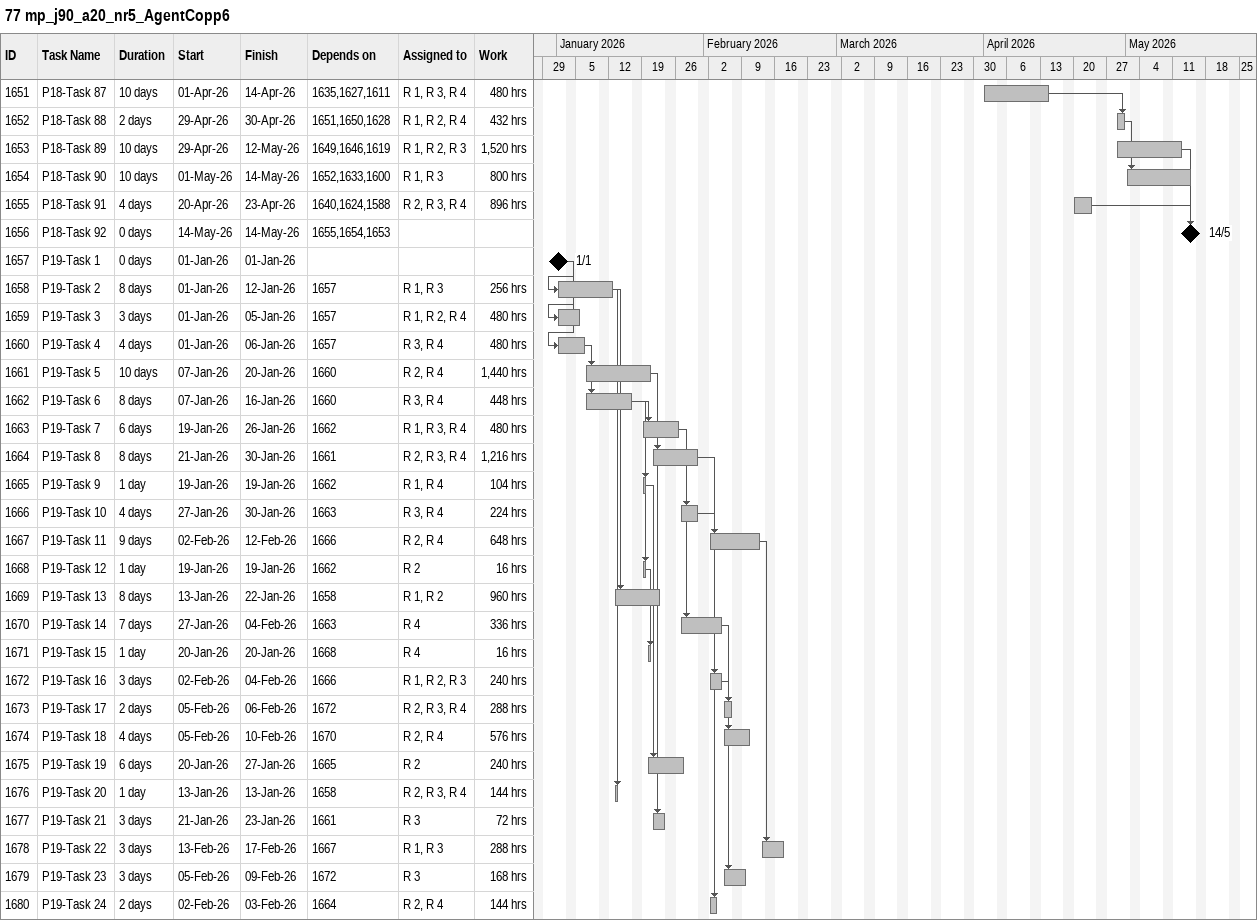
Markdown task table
77 mp_j90_a20_nr5_AgentCopp6

| ID | Task | Duration | Start | Finish | Predecessors | Resources | Work (h) |
|---|---|---|---|---|---|---|---|
| 1651 | P18-Task 87 | 10d | 2026-04-01 | 2026-04-14 | 1635, 1627, 1611 | R 1, R 3, R 4 | 480 |
| 1652 | P18-Task 88 | 2d | 2026-04-29 | 2026-04-30 | 1651, 1650, 1628 | R 1, R 2, R 4 | 432 |
| 1653 | P18-Task 89 | 10d | 2026-04-29 | 2026-05-12 | 1649, 1646, 1619 | R 1, R 2, R 3 | 1520 |
| 1654 | P18-Task 90 | 10d | 2026-05-01 | 2026-05-14 | 1652, 1633, 1600 | R 1, R 3 | 800 |
| 1655 | P18-Task 91 | 4d | 2026-04-20 | 2026-04-23 | 1640, 1624, 1588 | R 2, R 3, R 4 | 896 |
| 1656 | P18-Task 92 | 0d | 2026-05-14 | 2026-05-14 | 1655, 1654, 1653 |  |  |
| 1657 | P19-Task 1 | 0d | 2026-01-01 | 2026-01-01 |  |  |  |
| 1658 | P19-Task 2 | 8d | 2026-01-01 | 2026-01-12 | 1657 | R 1, R 3 | 256 |
| 1659 | P19-Task 3 | 3d | 2026-01-01 | 2026-01-05 | 1657 | R 1, R 2, R 4 | 480 |
| 1660 | P19-Task 4 | 4d | 2026-01-01 | 2026-01-06 | 1657 | R 3, R 4 | 480 |
| 1661 | P19-Task 5 | 10d | 2026-01-07 | 2026-01-20 | 1660 | R 2, R 4 | 1440 |
| 1662 | P19-Task 6 | 8d | 2026-01-07 | 2026-01-16 | 1660 | R 3, R 4 | 448 |
| 1663 | P19-Task 7 | 6d | 2026-01-19 | 2026-01-26 | 1662 | R 1, R 3, R 4 | 480 |
| 1664 | P19-Task 8 | 8d | 2026-01-21 | 2026-01-30 | 1661 | R 2, R 3, R 4 | 1216 |
| 1665 | P19-Task 9 | 1d | 2026-01-19 | 2026-01-19 | 1662 | R 1, R 4 | 104 |
| 1666 | P19-Task 10 | 4d | 2026-01-27 | 2026-01-30 | 1663 | R 3, R 4 | 224 |
| 1667 | P19-Task 11 | 9d | 2026-02-02 | 2026-02-12 | 1666 | R 2, R 4 | 648 |
| 1668 | P19-Task 12 | 1d | 2026-01-19 | 2026-01-19 | 1662 | R 2 | 16 |
| 1669 | P19-Task 13 | 8d | 2026-01-13 | 2026-01-22 | 1658 | R 1, R 2 | 960 |
| 1670 | P19-Task 14 | 7d | 2026-01-27 | 2026-02-04 | 1663 | R 4 | 336 |
| 1671 | P19-Task 15 | 1d | 2026-01-20 | 2026-01-20 | 1668 | R 4 | 16 |
| 1672 | P19-Task 16 | 3d | 2026-02-02 | 2026-02-04 | 1666 | R 1, R 2, R 3 | 240 |
| 1673 | P19-Task 17 | 2d | 2026-02-05 | 2026-02-06 | 1672 | R 2, R 3, R 4 | 288 |
| 1674 | P19-Task 18 | 4d | 2026-02-05 | 2026-02-10 | 1670 | R 2, R 4 | 576 |
| 1675 | P19-Task 19 | 6d | 2026-01-20 | 2026-01-27 | 1665 | R 2 | 240 |
| 1676 | P19-Task 20 | 1d | 2026-01-13 | 2026-01-13 | 1658 | R 2, R 3, R 4 | 144 |
| 1677 | P19-Task 21 | 3d | 2026-01-21 | 2026-01-23 | 1661 | R 3 | 72 |
| 1678 | P19-Task 22 | 3d | 2026-02-13 | 2026-02-17 | 1667 | R 1, R 3 | 288 |
| 1679 | P19-Task 23 | 3d | 2026-02-05 | 2026-02-09 | 1672 | R 3 | 168 |
| 1680 | P19-Task 24 | 2d | 2026-02-02 | 2026-02-03 | 1664 | R 2, R 4 | 144 |
